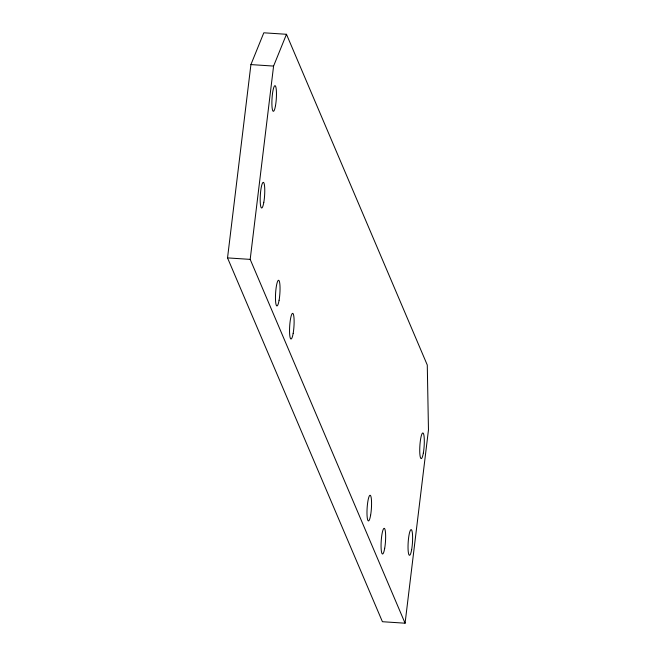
<?xml version="1.0" encoding="UTF-8"?>
<svg xmlns="http://www.w3.org/2000/svg" width="656" height="656" viewBox="0 0 656 656"><rect width="100%" height="100%" fill="white"/><g stroke="black" fill="none" stroke-linecap="round" stroke-linejoin="round"><path stroke-width="0.98" d="M227.534 257.898L250.92 64.591L263.81 32.8L286.475 34.284L427.277 365.031L428.466 429.893L405.08 623.2L382.415 621.716L227.534 257.898L250.19 259.382L405.08 623.2M250.19 259.382L273.585 66.076L286.475 34.284M250.92 64.591L273.585 66.076M411.656 549.597A12.849 2.14 -86.3 0 0 411.287 529.646A12.849 2.14 -86.3 0 0 408.04 548.088A12.849 2.14 -86.3 0 0 411.656 549.597M423.35 452.943A12.849 2.14 -86.3 0 0 422.989 432.993A12.849 2.14 -86.3 0 0 419.742 451.435A12.849 2.14 -86.3 0 0 423.35 452.943M263.81 202.31A12.849 2.14 -86.3 0 0 263.441 182.368A12.849 2.14 -86.3 0 0 260.194 200.802A12.849 2.14 -86.3 0 0 263.81 202.31M275.504 105.657A12.849 2.14 -86.3 0 0 275.143 85.715A12.849 2.14 -86.3 0 0 271.896 104.148A12.849 2.14 -86.3 0 0 275.504 105.657M279.087 300.251A12.849 2.14 -86.3 0 0 278.718 280.301A12.849 2.14 -86.3 0 0 275.471 298.742A12.849 2.14 -86.3 0 0 279.087 300.251M370.607 515.231A12.849 2.14 -86.3 0 0 370.238 495.288A12.849 2.14 -86.3 0 0 366.991 513.722A12.849 2.14 -86.3 0 0 370.607 515.231M293.166 333.322A12.849 2.14 -86.3 0 0 292.797 313.379A12.849 2.14 -86.3 0 0 289.55 331.813A12.849 2.14 -86.3 0 0 293.166 333.322M384.687 548.309A12.849 2.14 -86.3 0 0 384.318 528.359A12.849 2.14 -86.3 0 0 381.07 546.801A12.849 2.14 -86.3 0 0 384.687 548.309"/></g></svg>
